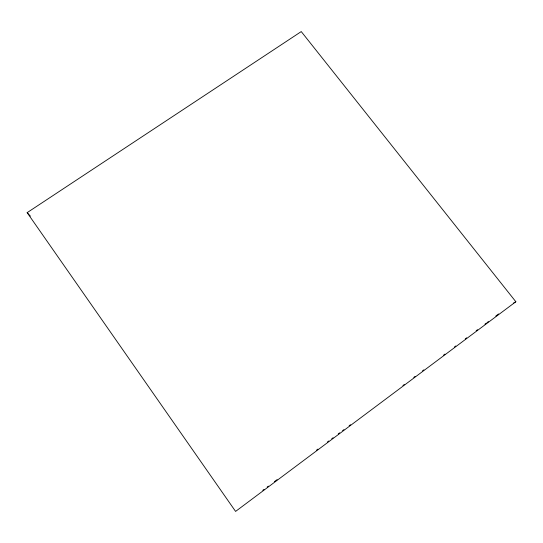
<?xml version="1.0" encoding="UTF-8"?>
<svg xmlns="http://www.w3.org/2000/svg" width="543" height="543" viewBox="0 0 543 543"><rect width="100%" height="100%" fill="white"/><g stroke="black" fill="none" stroke-linecap="round" stroke-linejoin="round"><path stroke-width="0.81" d="M262.778 490.343L264.034 489.406M267.17 487.057L268.425 486.121M274.419 481.641L277.134 479.605M316.542 450.133L317.899 449.115M327.409 442.002L328.766 440.984M331.746 438.758L333.103 437.739M338.275 433.871L339.64 432.852M342.592 430.64L343.95 429.628M349.149 425.739L350.506 424.728M402.92 385.516L404.277 384.505M413.766 377.405L415.123 376.394M422.515 370.862L423.873 369.844M443.577 355.108L444.934 354.09M454.437 346.984L455.808 345.959M465.283 338.873L466.675 337.827M476.184 330.714L477.541 329.703M484.94 324.164L486.297 323.153M487.057 322.583L488.415 321.571M495.786 316.053L498.603 313.949M515.85 301.738L235.587 511.418L27.15 212.652L301.25 31.582L515.85 301.738L513.63 302.98M27.15 212.652L30.401 216.141"/></g></svg>
